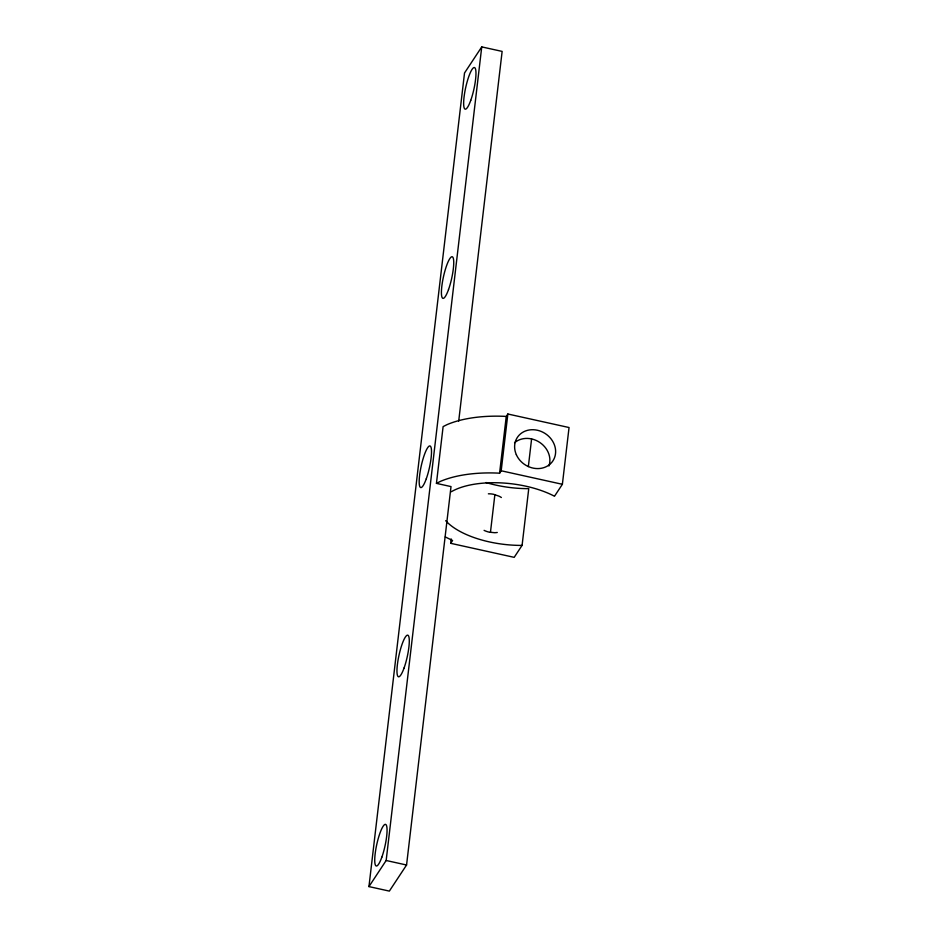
<?xml version="1.0" encoding="UTF-8"?>
<svg xmlns="http://www.w3.org/2000/svg" width="938" height="938" viewBox="0 0 938 938"><rect width="100%" height="100%" fill="white"/><g stroke="black" fill="none" stroke-linecap="round" stroke-linejoin="round"><path stroke-width="1.41" d="M451.284 491.747A68.181 30.532 6.7 0 1 553.678 495.815L554.475 496.284L562.378 484.301L569.049 427.529L507.857 414.01L506.25 416.449L505.219 416.366A89.485 40.064 6.7 0 0 447.098 424.609L443.111 426.602L436.44 483.375L451.014 486.588L406.564 865.012L389.352 891.1L368.951 886.598L464.521 72.988L481.745 46.9L502.135 51.402L458.705 421.092M368.951 886.598L386.163 860.498L481.745 46.9M486.001 482.531A68.181 30.532 6.7 0 0 527.625 488.639L528.751 488.604L522.091 545.365L514.188 557.348L450.709 543.325L451.225 538.951M490.457 532.292L494.865 494.725M436.44 483.375L440.426 481.382A89.485 40.064 6.7 0 1 498.559 473.127L499.579 473.209L506.25 416.449M499.579 473.209L501.185 470.77L507.857 414.01M528.352 466.585L531.6 438.925M450.709 543.325L452.573 540.487L445.292 536.946M522.091 545.365L520.953 545.412A68.181 30.532 6.7 0 1 445.679 520.684M501.185 470.77L562.378 484.301M386.163 860.498L406.564 865.012M514.552 442.759A21.304 18.584 33.4 0 1 539.831 442.478A21.304 18.584 33.4 0 1 548.953 465.963M497.269 532.467A21.304 18.584 33.4 0 1 494.654 532.702L489.296 532.174A21.304 18.584 33.4 0 1 484.09 530.369M488.381 493.81A21.304 18.584 33.4 0 1 493.74 494.338L498.946 496.143A21.304 18.584 33.4 0 1 501.373 497.503M516.346 454.707A21.304 18.584 33.4 0 0 551.673 462.516A21.304 18.584 33.4 0 0 537.345 430.237A21.304 18.584 33.4 0 0 516.346 454.707M448.516 289.572A21.304 4.186 -77.5 0 0 452.362 256.801A21.304 4.186 -77.5 0 0 441.833 286.231A21.304 4.186 -77.5 0 0 448.516 289.572M426.286 478.779A21.304 4.186 -77.5 0 0 430.143 446.007A21.304 4.186 -77.5 0 0 419.603 475.437A21.304 4.186 -77.5 0 0 426.286 478.779M404.067 667.997A21.304 4.186 -77.5 0 0 407.913 635.225A21.304 4.186 -77.5 0 0 397.384 664.655A21.304 4.186 -77.5 0 0 404.067 667.997M381.836 857.203A21.304 4.186 -77.5 0 0 385.682 824.432A21.304 4.186 -77.5 0 0 375.153 853.861A21.304 4.186 -77.5 0 0 381.836 857.203M470.747 100.366A21.304 4.186 -77.5 0 0 474.593 67.595A21.304 4.186 -77.5 0 0 464.064 97.024A21.304 4.186 -77.5 0 0 470.747 100.366"/></g></svg>
